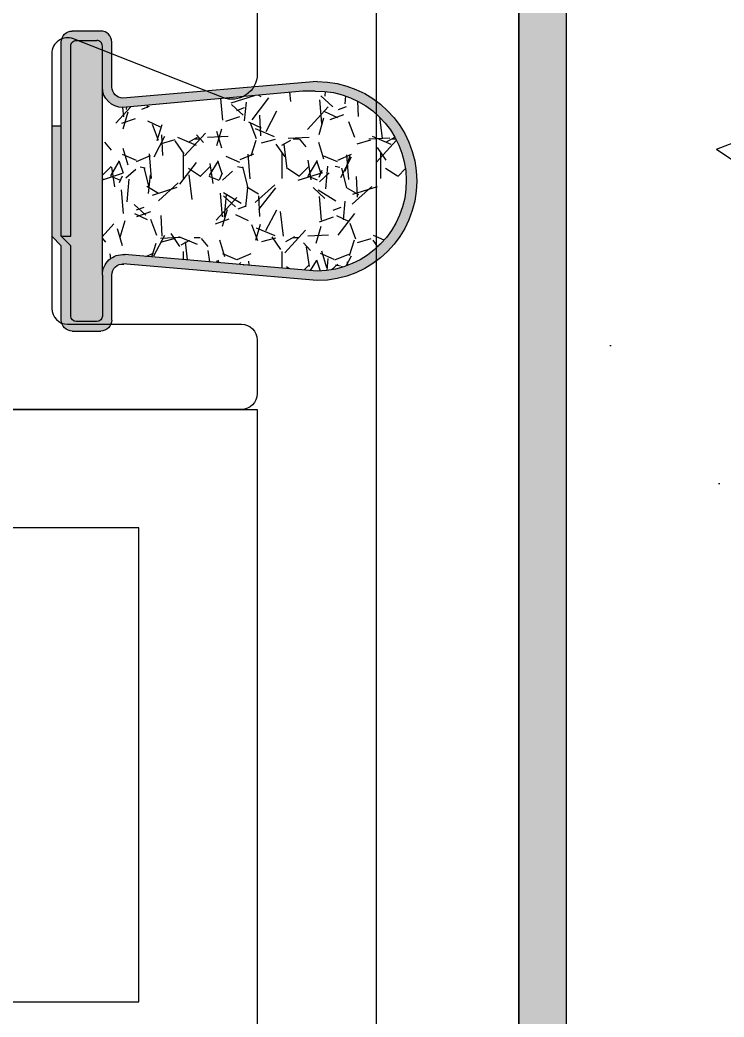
# Model space of a CAD drawing. Extents: x 0 to 79.8, y 0 to 38.2.
# Drawn here: x 11.388 to 11.833, y 29.26 to 29.892 of the extents above; entities that cross this region are included whole.
import ezdxf

# ---------------------------------------------------------------- set-up
doc = ezdxf.new("R2010")
doc.units = 0
doc.header["$MEASUREMENT"] = 0
doc.layers.get('0').update_dxf_attribs({"linetype": 'CONTINUOUS'})
for name, color, linetype in [('DIM', 4, 'CONTINUOUS'), ('FRAME', 1, 'CONTINUOUS'), ('SILL-PAN', 7, 'CONTINUOUS'), ('TEXT', 7, 'CONTINUOUS'), ('TITLE-BLOCK', 7, 'CONTINUOUS'), ('WATERPROOF_MATL', 5, 'CONTINUOUS')]:
    doc.layers.add(name, color=color, linetype=linetype)

# ---------------------------------------------------------------- blocks, each defined once
blk = doc.blocks.new('3774-TRACK_SUPPORT')
at = {"layer": 'TEXT'}
blk.add_lwpolyline([(0.1875000000000568, -0.5510004872076225), (0.8789997968844432, -0.5510004872076225), (0.8789997968844432, -0.2510004872076112), (0.6839997968843932, -0.2510004872076112), (0.6839997968843932, -0.1760004872076226), (0.953999796884375, -0.1760004872075657), (0.953999796884375, -0.6260004872076111), (0.8289997968844887, -0.6260004872076111), (0.8289997968844887, -1.216000487207586), (0.7539997968844432, -1.216000487207586), (0.7539997968844432, -0.6260004872076111), (0.05000000000001138, -0.6260004872076111)], dxfattribs=at)
blk = doc.blocks.new('*U110')
at = {"layer": 'FRAME'}
blk.add_lwpolyline([(1.908000000000015, -0.3980004872134373), (1.908000000000015, -0.4875301427794057, -0.5285491067761047), (1.886152975448113, -0.5024235072041847), (1.791654390345002, -0.4653240626822139, 0.528549106776105), (1.77800000000002, -0.4746324154476724), (1.77800000000002, -0.6360004872134368, 0.4142135623730951), (1.788000000000011, -0.6460004872134277), (1.898000000000025, -0.6460004872134277, -0.4142135623730951), (1.908000000000015, -0.6560004872134186), (1.908000000000015, -0.6900004872134105, -0.414213562373094), (1.898000000000025, -0.7000004872134014), (1.563461760192126, -0.7000004872134014), (1.467094345619444, -0.7000004872134014), (1.312999999999988, -0.7000004872134014, -0.4142135623730945), (1.302999999999997, -0.6900004872134105), (1.302999999999997, -0.4800000000000182, 0.4142135623730945), (1.263000000000034, -0.4399999999999409)], format="xyb", dxfattribs=at)
at = {"layer": 'DIM'}
blk.add_blockref('3774-TRACK_SUPPORT', (0.9539997968844318, -0.5240000000057788), dxfattribs=at)
blk = doc.blocks.new('*U269')
h = blk.add_hatch(color=7)
h.dxf.hatch_style = 1
h.paths.add_polyline_path([(-0.06244228641652898, 0.1619882729286112), (-0.0520159362549512, 0.03959539549218635, -0.4393819219709624), (-0.05899056916341916, 0.03200000000000003), (-0.08744328750798944, 0.03199999999999958, 0.414213562373092), (-0.09444328750798936, 0.02499999999999958), (-0.09444328750798936, 0.006999999999999534, 0.4142135623730894), (-0.08744328750798935, -3.33066907387547e-16), (-0.04044228750799125, 0), (-0.03444328750798856, -0.0060000000000002), (0.03555771249200922, -0.0060000000000002), (0.03555771249200923, -2.775557561562891e-17), (-0.03444328750798852, 0), (-0.04044228750799118, 0.005999999999999645), (-0.08494328750798986, 0.005999999999999617, -0.4142135623730941), (-0.08844328750798985, 0.00949999999999962), (-0.08844328750798985, 0.02249999999999991, -0.414213562373071), (-0.08494328750798988, 0.02599999999999963), (-0.05899056916341897, 0.02600000000000002, 0.4393819219709506), (-0.04603767947626435, 0.0401057344854886), (-0.05644207855980712, 0.1619858380355864, -1.000618141417038), (0.05755671249201022, 0.160705716355984), (0.05755671249201023, 0.152869), (0.04705771705673792, 0.03901089416962103, 0.414459032046027), (0.06005771249200897, 0.02599999999999977), (0.08605771249200875, 0.02599999999999963, -0.4142135623730931), (0.08955771249200875, 0.02249999999999963), (0.08955771249200878, 0.009499999999999814, -0.4142135623731137), (0.08605771249200878, 0.005999999999999589), (-0.03444328750798853, 0.005999999999999645), (-0.03444328750798853, 0), (0.0885567124920108, -3.33066907387547e-16, 0.4142135623730951), (0.09555671249201081, 0.006999999999999673), (0.09555671249201081, 0.02499999999999974, 0.4142135623730885), (0.0885567124920108, 0.03199999999999958), (0.06005771249200895, 0.03199999999999983, -0.4142135623729288), (0.05305771249200897, 0.0389999999999959), (0.0635577124920091, 0.1620000000000135, 1.000093076325736)])
h = blk.add_hatch()
h.set_pattern_fill('GRAVEL', scale=0.0625)
h.set_pattern_definition([(228.012787504, (-0.01399056916341923, 0.08849999999999991), (-0.5000000000000039, -0.5625000000000002), [0.0084085, -0.8324430029421062]), (184.969740728, (-0.01961556916341944, 0.08224999999999982), (0.7499999999999984, 0.06250000000000219), [0.01442925, -1.428495297576875]), (132.510447078, (-0.03399056916341969, 0.08099999999999985), (0.6250000000000073, -0.6874999999999916), [0.01017425, -1.007252037256231]), (267.273689006, (-0.05836556916341973, 0.06537499999999985), (0.06250000000000151, 1.250000000000001), [0.013139875, -1.300847377601812]), (292.833654178, (-0.0589905691634196, 0.0522499999999998), (-0.3124999999999993, 0.7500000000000018), [0.0128846875, -1.275585820505518]), (357.273689006, (-0.05399056916341971, 0.04037499999999983), (-1.250000000000001, 0.0625000000000016), [0.013139875, -1.300847377601812]), (37.6942404667, (-0.04086556916341966, 0.03974999999999984), (-0.8124999999999999, -0.6249999999999983), [0.0173768125, -1.72030303430725]), (72.2553283749, (-0.02711556916341973, 0.05037499999999973), (0.4375000000000017, 1.375), [0.01640549999999999, -1.624145093550837]), (121.429565615, (-0.02211556916341983, 0.06599999999999973), (-0.5000000000000012, 0.8124999999999992), [0.013184375, -1.305254569358062]), (175.236358309, (-0.0289905691634198, 0.07724999999999971), (0.687499999999999, -0.06250000000000237), [0.015052, -0.7375476611745188]), (222.397437798, (-0.04399056916341948, 0.0784999999999999), (-0.7499999999999977, -0.6874999999999982), [0.0194655, -1.927085937799681]), (138.814074834, (0.003509430836579952, 0.06474999999999975), (-0.4375000000000021, 0.375), [0.006643812499999998, -0.6577403007959185]), (171.46923439, (-0.001490569163419941, 0.06912499999999977), (0.8124999999999999, -0.1249999999999997), [0.0126398125, -1.251344463509813]), (225, (-0.01399056916341923, 0.07099999999999984), (-6.938893903907228e-18, -0.06249999999999581), [0.0088388125, -0.07954953514831875]), (203.198590514, (-0.01836556916341969, 0.0784999999999999), (0.3124999999999993, 0.1249999999999985), [0.004759875, -0.4712259441164938]), (291.801409486, (-0.02274056916341927, 0.07662499999999983), (-0.06249999999998024, 0.1875000000000064), [0.0067314375, -0.3298413629459063]), (30.96375653209999, (-0.02024056916341976, 0.07037499999999974), (0.1875000000000033, 0.1249999999999987), [0.0109330625, -0.3535014309278312]), (161.565051177, (-0.01086556916341941, 0.07599999999999973), (0.1250000000000007, -0.06249999999999854), [0.007905687499999998, -0.1897366662605249]), (16.389540334, (-0.0589905691634196, 0.07662499999999983), (0.6249999999999979, 0.1875000000000027), [0.011075, -1.096427821666837]), (70.3461759419, (-0.0483655691634195, 0.07974999999999988), (-0.2500000000000763, -0.6875000000002123), [0.0092913125, -0.9198379842074375]), (293.198590514, (-0.01086556916341941, 0.08849999999999991), (-0.1249999999999982, 0.3124999999999994), [0.0095196875, -0.4664661316164938]), (343.610459666, (-0.007115569163419266, 0.07974999999999988), (-0.6249999999999979, 0.1875000000000027), [0.011075, -1.096427821666812]), (339.44395478, (-0.0589905691634196, 0.03787499999999977), (-0.3125000000000023, 0.1250000000000015), [0.01068, -0.5233202340823435]), (294.775140569, (-0.04899056916341982, 0.03412499999999985), (-0.3125000000000003, 0.6875000000000001), [0.008948625, -0.88591519145475]), (66.8014094864, (-0.01024056916341998, 0.0259999999999998), (0.1249999999999988, 0.3124999999999981), [0.0095196875, -0.4664661316164938]), (17.3540246363, (-0.006490569163419835, 0.03474999999999984), (-0.8124999999999986, -0.2499999999999977), [0.0104769375, -1.03721397589]), (69.44395478040002, (-0.04086556916341966, 0.0259999999999998), (-0.1250000000000004, -0.3124999999999972), [0.005339999999999998, -0.5286602340823435]), (101.309932474, (-0.01399056916341923, 0.0259999999999998), (-0.06249999999999774, 0.2500000000000008), [0.003186875, -0.31550184459955]), (165.963756532, (-0.01461556916341955, 0.02912499999999985), (0.1874999999999974, -0.06250000000000008), [0.0128846875, -0.2448094141011063]), (186.009005957, (-0.02711556916341973, 0.03224999999999978), (0.6250000000000029, 0.06249999999999895), [0.011940625, -1.182120198408925]), (303.690067526, (-0.02024056916341976, 0.06474999999999975), (-0.0624999999999992, 0.1249999999999991), [0.009013874999999996, -0.2163330797165]), (353.157226587, (-0.01524056916341987, 0.05724999999999991), (1.062500000000001, -0.1250000000000033), [0.015737125, -1.557972664001769]), (60.9453959009, (0.0003844308365801297, 0.05537499999999984), (-0.2499999999999985, -0.4374999999999986), [0.006434749999999999, -0.6370421338116875]), (90, (0.003509430836579952, 0.06099999999999983), (-0.06249999999999999, 0.0625), [0.00375, -0.05875]), (120.256437164, (-0.02836556916341948, 0.03412499999999985), (0.2500000000000006, -0.4375000000000005), [0.00868275, -0.8595949993406126]), (48.01278750420001, (-0.03274056916341994, 0.0416249999999998), (0.5, 0.5624999999999984), [0.016817, -0.8240345029421061]), (0, (-0.02149056916341952, 0.05412499999999987), (0.0625, 0.0625), [0.01625, -0.04625]), (325.3048464690001, (-0.005240569163419195, 0.05412499999999987), (0.6250000000000087, -0.4374999999999891), [0.009882124999999997, -0.9783296438026248]), (254.054604099, (0.00288443083658052, 0.04849999999999988), (-0.06250000000000236, -0.2500000000000003), [0.009100125, -0.4459067430800313]), (207.645975364, (0.0003844308365801297, 0.03974999999999984), (-1.187499999999997, -0.625000000000003), [0.0148165625, -1.466842136391212]), (175.42607874, (-0.01274056916341948, 0.03287499999999977), (-0.8124999999999971, 0.06250000000000008), [0.0156749375, -1.551817087998056])])
h.paths.add_polyline_path([(-0.04603767947626435, 0.0401057344854886, -0.439381921970955), (-0.05899056916341917, 0.02600000000000004), (0.06005771249200896, 0.02599999999999981, -0.4144590320460285), (0.04705771705673792, 0.03901089416962114), (0.05755671249201022, 0.152869), (0.05755671249201022, 0.1607057163559876, 1.000618141418011), (-0.05644207855980712, 0.1619858380355864)])
h = blk.add_hatch(color=7)
h.dxf.hatch_style = 1
h.paths.add_polyline_path([(0.08605771249200878, 0.00599999999999962, 0.4142135623730953), (0.08955771249200878, 0.009499999999999622), (0.08955771249200878, 0.02249999999999944, 0.4142135623731117), (0.08605771249200878, 0.02599999999999963), (-0.05894328750799005, 0.02599999999999991), (-0.08494328750798985, 0.02599999999999963, 0.4142135623730956), (-0.08844328750798985, 0.02249999999999963), (-0.08844328750798985, 0.009499999999999339, 0.4142135623730704), (-0.08494328750798986, 0.00599999999999962), (-0.04044228750799117, 0.005999999999999673), (-0.03444328750798853, 0), (-0.03444328750798853, 0.005999999999999671)])
for p, q in [((-0.062443287507989, 0.162), (-0.0519432875079886, 0.03899999999999981)), ((-0.05644328750798877, 0.162), (-0.04603767947626469, 0.04010573448548871)), ((0.06355771249200792, 0.162), (0.0530577124920093, 0.03899999999999981)), ((0.05755671249201022, 0.1607619999999993), (0.05755671249201022, 0.152869)), ((0.05755671249201022, 0.152869), (0.04705671249200982, 0.03899999999999981)), ((-0.08744328750798935, 0.0319999999999997), (-0.05894328750799005, 0.0319999999999997)), ((0.06005771249200897, 0.0319999999999997), (0.0885567124920108, 0.0319999999999997)), ((-0.05899056916341916, 0.02600000000000002), (-0.08494328750798985, 0.02599999999999991)), ((-0.05894328750799005, 0.02599999999999991), (0.08605771249200878, 0.02599999999999991)), ((-0.09444328750798903, 0.006999999999999673), (-0.09444328750798903, 0.02499999999999958)), ((-0.0884432875079888, 0.02249999999999963), (-0.0884432875079888, 0.00949999999999962)), ((0.0895577124920095, 0.00949999999999962), (0.0895577124920095, 0.02249999999999963)), ((0.09555671249201048, 0.02499999999999958), (0.09555671249201048, 0.006999999999999673)), ((-0.08744328750798935, 0), (-0.04044228750799128, 0)), ((-0.08494328750798985, 0.005999999999999783), (-0.04044228750799128, 0.005999999999999672)), ((-0.03444328750798853, 0), (-0.04044228750799128, 0.005999999999999783)), ((-0.03444328750798853, -0.006000000000000227), (-0.04044228750799128, 0)), ((-0.03444328750798853, 0.005999999999999672), (0.08605771249200878, 0.005999999999999783)), ((-0.03444328750798853, 0), (-0.03444328750798853, 0.005999999999999783)), ((-0.03444328750798853, 0), (0.0885567124920108, 0)), ((0.03555771249200923, -0.006000000000000227), (0.03555771249200923, 0)), ((0.03555771249200923, -0.006000000000000227), (-0.03444328750798853, -0.006000000000000227))]:
    blk.add_line(p, q)
for centre, radius, start, end in [((0.0005577124920090881, 0.162), 0.063, 0, 180), ((0.0005577124920090881, 0.1613809999999997), 0.057003, 359.37793, 179.377914), ((-0.05899056916341916, 0.03900000000000003), 0.013, 270, 4.879273783006067), ((-0.05899056916341916, 0.03900000000000003), 0.007000000000000001, 270, 4.879273783006067), ((0.06005771249200897, 0.03899999999999981), 0.013, 180, 270), ((0.06005771249200897, 0.03899999999999981), 0.007, 180, 270.000061), ((-0.08744328750798935, 0.02499999999999958), 0.007, 90.00000000000001, 180.000015), ((-0.08494328750798985, 0.02249999999999963), 0.0035, 90.00000000000001, 179.999985), ((-0.08744328750798935, 0.006999999999999673), 0.007, 180, 270), ((-0.08494328750798985, 0.00949999999999962), 0.0035, 180, 270), ((0.08605771249200878, 0.00949999999999962), 0.0035, 270, 0), ((0.0885567124920108, 0.006999999999999673), 0.007, 270, 0)]:
    blk.add_arc(centre, radius, start, end)
at = {"extrusion": (0, 0, -1)}
for centre, radius, end in [((-0.0885567124920108, 0.02499999999999958), 0.007, 179.999985), ((-0.08605771249200878, 0.02249999999999963), 0.0035, 180.000015)]:
    blk.add_arc(centre, radius, 90.00000000000001, end, dxfattribs=at)

msp = doc.modelspace()

# ---------------------------------------------------------------- hatches: boundary and pattern name
at = {"layer": 'TITLE-BLOCK'}
h = msp.add_hatch(dxfattribs=at)
h.set_pattern_fill('AR-CONC', color=256, scale=0.1, style=0)
h.set_pattern_definition([(49.99999999999999, (79.89276619132715, 29.92362704895002), (0.7172601826007535, -0.06275213498259512), [0.07500000000000001, -0.8250000000000001]), (355, (79.89276619132715, 29.92362704895002), (-0.138751333613, 0.7521921337000119), [0.06, -0.66]), (100.4514, (79.95253787132714, 29.91839770895002), (0.5785093817140216, 0.6894395420609536), [0.06374018999999984, -0.7011421119999985]), (46.18420000000002, (79.89276619132715, 30.12362704895001), (1.067241048625645, -0.1655190143290181), [0.1124999999999999, -1.237499999999998]), (96.6356, (79.98170293632714, 30.10983374195001), (0.9346627055487033, 0.9741178709004418), [0.095610288, -1.051713]), (351.1842, (79.89276619132715, 30.12362704895001), (0.9346619451336272, 0.9741186009253247), [0.09000000000000001, -0.9900000000000001]), (21, (79.99276619132715, 30.07362704895002), (0.5969070521184617, -0.4026188906653388), [0.07500000000000001, -0.8250000000000001]), (326.0000000000001, (79.99276619132715, 30.07362704895002), (0.2433153319215817, 0.7251500450468531), [0.06, -0.66]), (71.4514, (80.04250842432714, 30.04007544295001), (0.84022262858149, 0.3225304967099524), [0.06374019000000002, -0.701142112]), (37.50000000000001, (79.89276619132715, 29.92362704895002), (0.01215985531729067, 0.3328938538313115), [0, -0.652, 0, -0.67, 0, -0.6625000000000001]), (7.499999999999999, (79.89276619132715, 29.92362704895002), (0.2630695374421486, 0.3944117118823602), [0, -0.382, 0, -0.637, 0, -0.2525]), (327.5, (79.66976619132714, 29.92362704895002), (0.5338224361724091, -0.0225548717343798), [0, -0.25, 0, -0.78, 0, -1.035]), (317.5, (79.56976619132715, 29.92362704895002), (0.5831861693423862, 0.1001049823323176), [0, -0.325, 0, -0.518, 0, -0.735])])
h.paths.add_polyline_path([(5.618398391647808, 28.48452125751254), (5.618398391647808, 30.54202125751252), (4.735086744330864, 30.54202125751252), (4.595865830906327, 30.28026609836034), (4.541747924227067, 29.55261745863174), (4.595865830906313, 28.72812854685083), (4.931701386718537, 27.44831252893766), (5.605651245429073, 26.71174469268729), (8.308192065218087, 26.3388048053188), (11.73280755635393, 26.45896752684252), (12.46652686543366, 27.20471871949417), (12.72981719177287, 28.01885563655618), (12.85408377354051, 28.9659560932122), (12.83899257713252, 29.97162009354343), (12.81493030450726, 30.54202125751252), (11.73339839164802, 30.54202125751252), (11.73339839164802, 28.48452125751255), (11.61514839164806, 28.48452125751255), (11.61514839164806, 28.08081338042908), (11.76381235552793, 27.93214941654917), (11.67440940496147, 27.75586539057382), (11.79795696100916, 27.60500637945493), (11.65536935013176, 27.44157707031103), (11.77862632911194, 27.24546135458), (11.70406951281018, 26.92201019952709), (11.36317464600194, 26.96169947420138), (11.01362131201053, 26.77975836972116), (10.82969987892433, 26.84446294603385), (10.51528194559945, 26.75632195925386), (10.29573677070847, 26.94052087166045), (9.690130803608668, 26.79252296487719), (9.463531225036263, 26.95881316308395), (9.531557662798718, 27.2637334562596), (9.384007561734165, 27.43246144790804), (9.480575338341048, 27.78380751313909), (9.406537794889012, 27.90535070281872), (9.552648391648006, 28.08081338042912), (9.552648391648063, 28.48452125751255)])
at = {"layer": 'WATERPROOF_MATL'}
msp.add_hatch(color=7, dxfattribs=at).paths.add_polyline_path([(5.648398391647895, 30.54202125751252), (5.648398391647781, 28.51452125751255), (11.70339839164793, 28.51452125751255), (11.70339839164793, 30.54202125751252), (11.73339839164802, 30.54202125751252), (11.73339839164802, 28.48452125751252), (5.618398391647808, 28.48452125751252), (5.618398391647808, 30.54202125751252)])

# ---------------------------------------------------------------- linework, layer by layer
at = {"layer": 'SILL-PAN', "color": 7}
msp.add_lwpolyline([(5.648398391647895, 30.54202125751252), (5.738398391647927, 30.54202125751252), (5.738398391647927, 28.60452125751252), (11.6133983916479, 28.60452125751252), (11.6133983916479, 30.54202125751252), (11.70339839164793, 30.54202125751252), (11.70339839164793, 28.51452125751255), (5.648398391647781, 28.51452125751255)], close=True, dxfattribs=at)
at = {"layer": 'WATERPROOF_MATL', "color": 7}
msp.add_lwpolyline([(5.648398391647895, 30.54202125751252), (5.648398391647781, 28.51452125751255), (11.70339839164793, 28.51452125751255), (11.70339839164793, 30.54202125751252), (11.73339839164802, 30.54202125751252), (11.73339839164802, 28.48452125751252), (5.618398391647808, 28.48452125751252), (5.618398391647808, 30.54202125751252)], close=True, dxfattribs=at)

# ---------------------------------------------------------------- block references
at = {"xscale": -1, "rotation": 270}
msp.add_blockref('*U269', (11.41389859476351, 29.78914759368991), dxfattribs=at)
at = {"layer": 'DIM'}
msp.add_blockref('*U110', (9.629898594763482, 30.34502125751246), dxfattribs=at)

doc.saveas('drawing.dxf')
